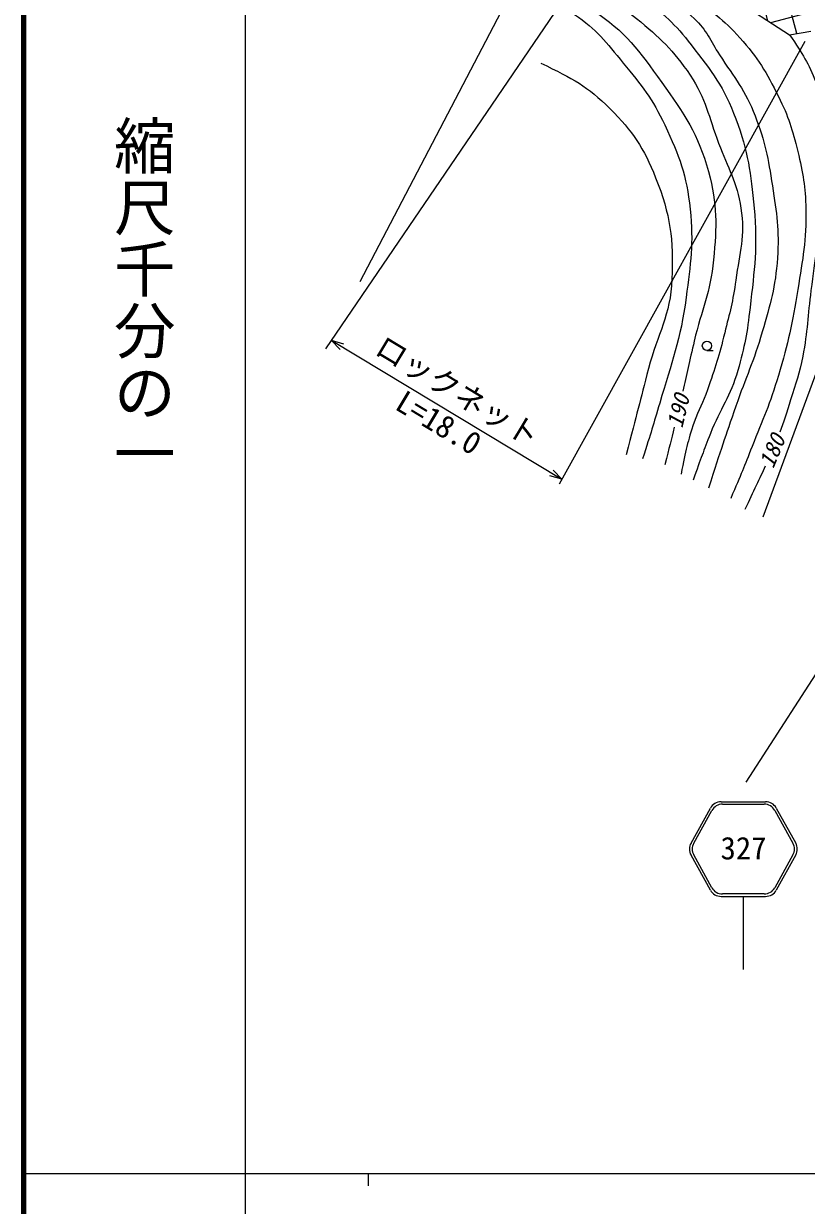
# Model space of a CAD drawing. Units: millimetres, scale not verified. Extents: x 40000 to 680000, y 20000 to 380000.
# Drawn here: x 40000 to 103586, y 202409 to 298423 of the extents above; entities that cross this region are included whole.
import ezdxf
from ezdxf.enums import TextEntityAlignment as Align

# ---------------------------------------------------------------- set-up
doc = ezdxf.new("R2010")
doc.units = ezdxf.units.MM
doc.header["$LTSCALE"] = 1000
for name, color, linetype, lineweight in [('M-BGD', 7, 'Continuous', 25), ('M-STR-HTXT', 7, 'Continuous', 13), ('M-STR-STRC', 7, 'Continuous', 25), ('M-TTL', 2, 'Continuous', 140), ('M-TTL-BAND', 7, 'Continuous', 25)]:
    doc.layers.add(name, color=color, linetype=linetype, lineweight=lineweight)
doc.styles.add('@ＭＳ ゴシック', font='')
doc.styles.add('ＭＳ ゴシック', font='')
doc.styles.get('@ＭＳ ゴシック').set_extended_font_data('@MS Gothic')
doc.styles.get('ＭＳ ゴシック').set_extended_font_data('MS Gothic')

msp = doc.modelspace()

# ---------------------------------------------------------------- hatches: boundary and pattern name
at = {"layer": 'M-BGD'}
h = msp.add_hatch(dxfattribs=at)
h.set_pattern_fill('USER', color=256, style=0, pattern_type=2)
h.set_pattern_definition([(14.67, (89734, 308049), (-506.5, 1934.8), []), (104.67, (89734, 308049), (-1934.8, -506.5), [])])
h.paths.add_polyline_path([(89734, 308049), (102992, 300293), (104496, 299062), (104863, 298586), (103945, 297803), (102226, 297525), (89644, 305650)])

# ---------------------------------------------------------------- linework, layer by layer
for p, q in [((89644, 305650), (102226, 297525)), ((102226, 297525), (103945, 297803)), ((106019, 274525), (100053, 258318)), ((95509, 271874), (96009, 271874))]:
    msp.add_line(p, q, dxfattribs=at)
msp.add_circle((95509, 272249), 375, dxfattribs=at)
for points, knots in [([(83030, 307506), (86247, 305773), (87164, 305312), (89696, 303708), (91499, 302566), (92535, 301956), (94230, 300658), (95844, 299422), (96827, 298789), (98187, 297278), (99681, 295619), (100322, 294494), (101320, 292496), (102143, 290847), (102456, 289837), (102886, 288045), (103318, 286242), (103517, 285199), (103545, 283346), (103585, 280789), (103301, 279356), (102886, 276833), (102430, 274066), (102127, 272512), (101320, 269826), (100628, 267523), (100062, 266290), (99176, 264055), (98522, 262404), (98302, 261868), (97445, 259850)], [0, 0, 0, 0, 1, 1, 1, 2, 2, 2, 3, 3, 3, 4, 4, 4, 5, 5, 5, 6, 6, 6, 7, 7, 7, 8, 8, 8, 9, 9, 9, 10, 10, 10, 10]), ([(82174, 305869), (83629, 305101), (83996, 304906), (85162, 304285), (87323, 303134), (88574, 302559), (90685, 301317), (92209, 300421), (93201, 300069), (94477, 298844), (95496, 297867), (95777, 297065), (96538, 295876), (97745, 293993), (98623, 293019), (99424, 290930), (100243, 288794), (100474, 287503), (100825, 285242), (101176, 282977), (101393, 281675), (101237, 279389), (101074, 276994), (100654, 275680), (100001, 273371), (99321, 270970), (98672, 269711), (97857, 267352), (96959, 264754), (96688, 263916), (95631, 260675)], [0, 0, 0, 0, 1, 1, 1, 2, 2, 2, 3, 3, 3, 4, 4, 4, 5, 5, 5, 6, 6, 6, 7, 7, 7, 8, 8, 8, 9, 9, 9, 10, 10, 10, 10]), ([(81183, 303974), (83849, 303472), (84850, 303381), (86975, 302389), (88322, 301761), (89078, 301377), (90273, 300493), (91994, 299220), (92921, 298395), (94230, 296701), (95908, 294529), (96906, 293257), (97857, 290683), (98860, 287970), (99071, 286308), (99341, 283428), (99636, 280284), (99364, 278488), (99011, 275349), (98784, 273328), (98578, 272194), (98022, 270238), (97427, 268143), (96594, 267153), (95796, 265127), (95217, 263657), (95033, 263162), (94395, 261334)], [0, 0, 0, 0, 1, 1, 1, 2, 2, 2, 3, 3, 3, 4, 4, 4, 5, 5, 5, 6, 6, 6, 7, 7, 7, 8, 8, 8, 9, 9, 9, 9]), ([(80464, 302600), (83020, 302275), (84093, 302227), (86151, 301235), (87679, 300498), (88464, 299918), (89778, 298844), (91701, 297273), (92761, 296287), (94147, 294228), (95453, 292288), (95625, 290890), (96456, 288704), (97230, 286667), (97937, 285582), (98269, 283428), (98619, 281163), (98168, 279846), (97857, 277575), (97625, 275879), (97360, 274950), (96950, 273288), (96499, 271458), (96166, 270452), (95549, 268672), (95185, 267621), (94847, 267082), (94477, 266033), (93914, 264435), (93820, 263815), (93405, 261829)], [0, 0, 0, 0, 1, 1, 1, 2, 2, 2, 3, 3, 3, 4, 4, 4, 5, 5, 5, 6, 6, 6, 7, 7, 7, 8, 8, 8, 9, 9, 9, 10, 10, 10, 10]), ([(80192, 302079), (82933, 301301), (84074, 300889), (86233, 299504), (88898, 297794), (90001, 296228), (91839, 293651), (93695, 291047), (94791, 289481), (95631, 286396), (96369, 283689), (96304, 282018), (96043, 279224), (95798, 276587), (95080, 275207), (94477, 272629), (94101, 271021), (93841, 269841), (93550, 268569)], [0, 0, 0, 0, 1, 1, 1, 2, 2, 2, 3, 3, 3, 4, 4, 4, 5, 5, 5, 6, 6, 6, 6]), ([(79816, 301361), (82073, 300659), (83004, 300356), (84749, 299174), (86559, 297948), (87328, 296914), (88706, 295217), (90199, 293380), (91083, 292332), (92086, 290188), (93270, 287660), (93860, 286122), (94147, 283346), (94436, 280556), (94180, 278954), (93818, 276173), (93372, 272750), (92641, 270914), (91674, 267600), (91155, 265820), (90982, 265226), (90273, 263066)], [0, 0, 0, 0, 1, 1, 1, 2, 2, 2, 3, 3, 3, 4, 4, 4, 5, 5, 5, 6, 6, 6, 7, 7, 7, 7]), ([(102226, 297525), (103333, 295859), (103736, 295260), (104370, 293651), (104991, 292074), (105323, 291137), (105442, 289446), (105604, 287123), (105133, 285824), (104865, 283511), (104557, 280864), (104298, 279393), (103958, 276751), (103688, 274659), (103689, 273464), (103298, 271392), (103032, 269979), (102733, 269221), (102309, 267847), (101993, 266824), (101711, 265996), (101425, 265239)], [0, 0, 0, 0, 1, 1, 1, 2, 2, 2, 3, 3, 3, 4, 4, 4, 5, 5, 5, 6, 6, 6, 7, 7, 7, 7]), ([(82029, 295217), (84645, 293924), (85778, 293364), (87635, 291507), (89491, 289651), (90372, 288340), (91344, 285901), (92552, 282872), (92784, 280916), (92663, 277657), (92555, 274731), (91505, 273237), (90767, 270403), (90056, 267666), (89835, 266810), (88954, 263395)], [0, 0, 0, 0, 1, 1, 1, 2, 2, 2, 3, 3, 3, 4, 4, 4, 5, 5, 5, 5])]:
    msp.add_open_spline(points, degree=3, knots=knots, dxfattribs=at)
for points in [[(92855, 265641), (92581, 264524), (92470, 264070), (92086, 262571)], [(100249, 262469), (99804, 261504), (99278, 260409), (98599, 258944)]]:
    msp.add_open_spline(points, degree=3, dxfattribs=at)
at = {"layer": 'M-STR-HTXT'}
for p, q in [((86796, 314706), (67311, 277453)), ((87881, 306291), (64517, 272009)), ((103458, 296974), (83514, 261018)), ((137267, 296528), (98666, 236806)), ((64986, 272698), (83727, 261402)), ((64986, 272698), (65707, 271956)), ((64986, 272698), (65979, 272407)), ((83727, 261402), (83006, 262143)), ((83727, 261402), (82735, 261692))]:
    msp.add_line(p, q, dxfattribs=at)
at = {"layer": 'M-STR-STRC'}
for p, q in [((94215, 231848), (95788, 234688)), ((94438, 231837), (95910, 234496)), ((96663, 235204), (100274, 235204)), ((96772, 235004), (100157, 235004)), ((101025, 234492), (102496, 231834)), ((101143, 234692), (102725, 231833)), ((95790, 228023), (94215, 230866)), ((95910, 228218), (94438, 230877)), ((102496, 230881), (101023, 228220)), ((102725, 230882), (101145, 228028)), ((100160, 227711), (96771, 227711)), ((96659, 227511), (100269, 227511)), ((98464, 227511), (98464, 221586))]:
    msp.add_line(p, q, dxfattribs=at)
for centre, radius, start, end in [((96663, 234203), 1001, 90, 151.0247), ((96772, 234019), 985, 90, 151.0247), ((100157, 234012), 992, 28.96608, 90), ((100274, 234211), 993, 28.96608, 90), ((95102, 231357), 1014, 151.0247, 208.9753), ((95305, 231357), 991, 151.0247, 208.9753), ((101635, 231357), 984, 331.03392, 28.96608), ((101866, 231357), 982, 331.03392, 28.96608), ((96659, 228504), 993, 208.9753, 270), ((96771, 228695), 985, 208.9753, 270), ((100160, 228697), 986, 270, 331.03392), ((100269, 228513), 1002, 270, 331.03392)]:
    msp.add_arc(centre, radius, start, end, dxfattribs=at)
at = {"layer": 'M-TTL'}
msp.add_line((40000, 380000), (40000, 20000), dxfattribs=at)
at = {"layer": 'M-TTL-BAND'}
for p, q in [((58000, 370000), (58000, 20000)), ((40000, 205000), (579000, 205000)), ((68000, 205000), (68000, 204000))]:
    msp.add_line(p, q, dxfattribs=at)

# ---------------------------------------------------------------- texts
at = {"layer": 'M-STR-HTXT', "style": 'ＭＳ ゴシック'}
msp.add_text('ロックネット', height=1833, rotation=328.92, dxfattribs=at).set_placement((74512, 267307), align=Align.BOTTOM_CENTER)
msp.add_text('L=18.0', height=1833, rotation=328.92, dxfattribs=at).set_placement((74202, 266793), align=Align.TOP_CENTER)
at = {"layer": 'M-STR-HTXT', "style": 'ＭＳ ゴシック', "oblique": 15}
for s, rotation, p in [('190', 76.66, (93173, 266953)), ('180', 67.325, (100803, 263701))]:
    msp.add_text(s, height=1320, rotation=rotation, dxfattribs=at).set_placement(p, align=Align.MIDDLE_CENTER)
at = {"layer": 'M-STR-STRC', "style": 'ＭＳ ゴシック'}
msp.add_text('327', height=1833, dxfattribs=at).set_placement((96610, 229967), align=Align.BOTTOM_LEFT)
at = {"layer": 'M-TTL-BAND', "style": '@ＭＳ ゴシック'}
msp.add_text('縮尺千分の一', height=3666, rotation=270, dxfattribs=at).set_placement((49777, 261030), align=Align.MIDDLE_RIGHT)

doc.saveas('drawing.dxf')
